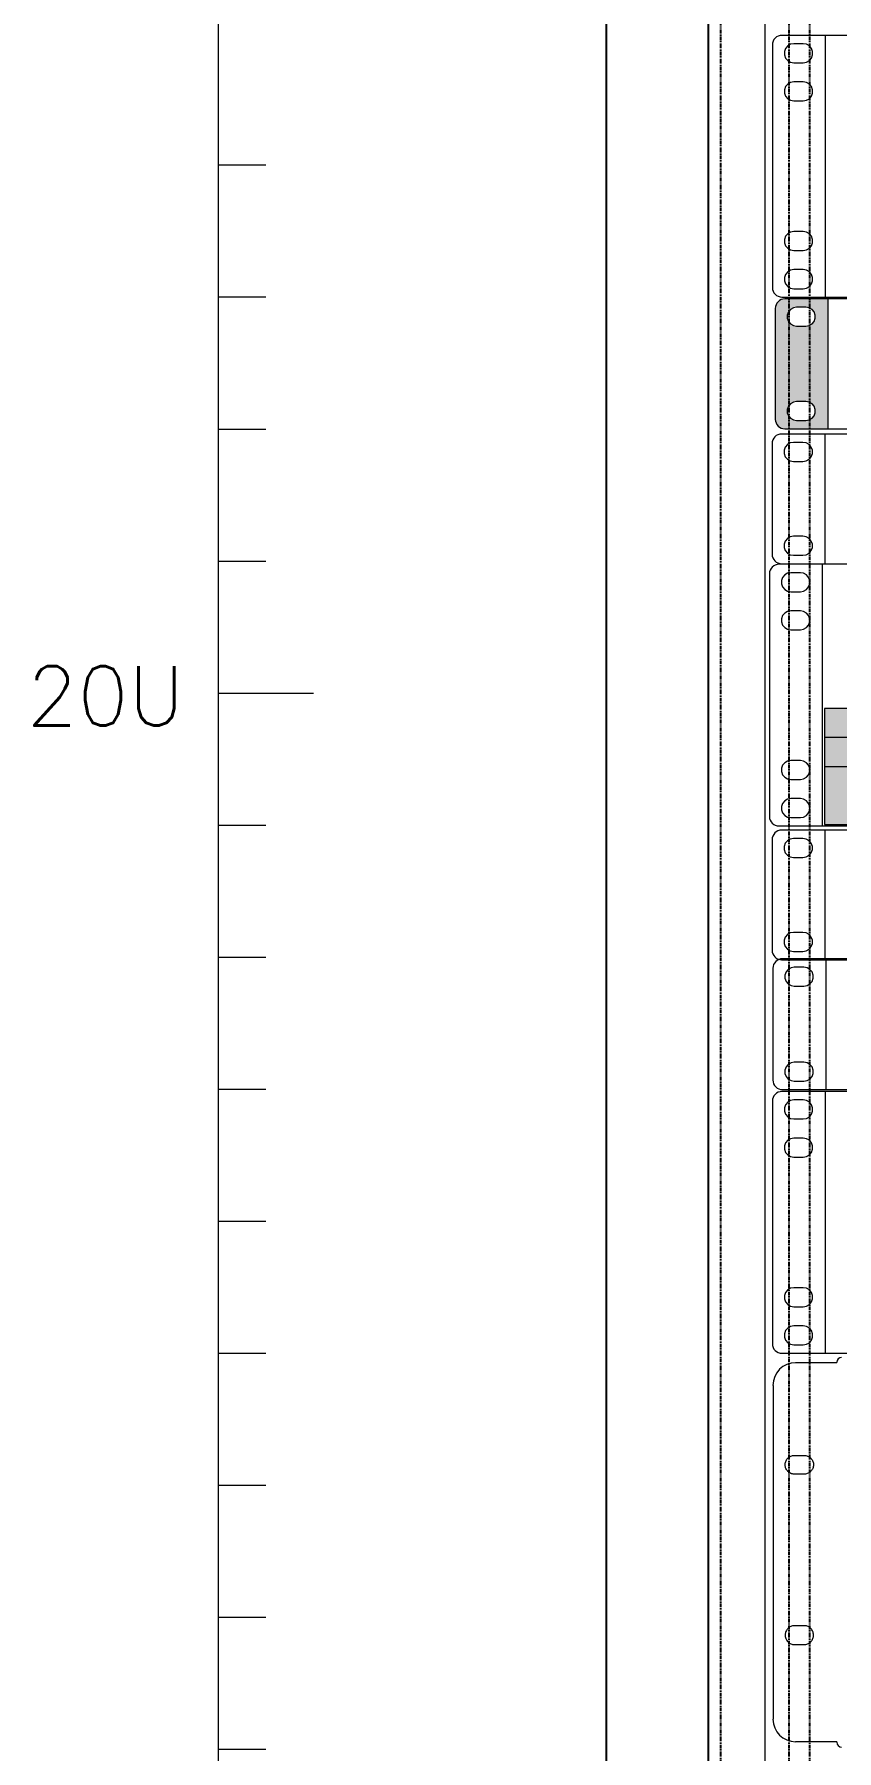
# Model space of a CAD drawing. Header units: millimetres. Extents: x 13198 to 24643, y -4481 to 8091.
# Drawn here: x 15983 to 16253, y 5578 to 6156 of the extents above; entities that cross this region are included whole.
import ezdxf
from ezdxf.enums import TextEntityAlignment as Align

# ---------------------------------------------------------------- set-up
doc = ezdxf.new("R2010")
doc.units = ezdxf.units.MM
doc.header["$MEASUREMENT"] = 0
doc.linetypes.add('HIDDEN', pattern=[0.375, 0.25, -0.125])
doc.linetypes.add('PHANTOM', pattern=[2.5, 1.25, -0.25, 0.25, -0.25, 0.25, -0.25])
for name, color, linetype in [('0. FORM', 7, 'Continuous'), ('2730M', 2, 'Continuous'), ('3355', 2, 'HIDDEN'), ('MTG-FRAME', 7, 'Continuous'), ('P', 255, 'Continuous'), ('V-FRAME', 5, 'Continuous')]:
    doc.layers.add(name, color=color, linetype=linetype)
doc.styles.add('ROMANS', font='romans.shx', dxfattribs={"height": 0.2, "bigfont": 'ghs.shx'})

# ---------------------------------------------------------------- blocks, each defined once
blk = doc.blocks.new('a')
at = {"linetype": 'Continuous', "lineweight": -3}
h = blk.add_hatch(dxfattribs=at)
h.set_pattern_fill('ANGLE', color=253)
h.set_pattern_definition([(0, (0, 0), (0, 0.275), [0.2, -0.075]), (90, (0, 0), (-0.275, 2e-17), [0.2, -0.075])])
h.paths.add_polyline_path([(16439.73, 5542.7), (16425, 5542.7), (16424.38, 5542.64), (16423.78, 5542.46), (16423.22, 5542.16), (16422.74, 5541.77), (16422.34, 5541.28), (16422.05, 5540.73), (16421.86, 5540.13), (16421.8, 5539.5), (16421.8, 5501.86), (16421.86, 5501.23), (16422.05, 5500.63), (16422.34, 5500.08), (16422.74, 5499.59), (16423.22, 5499.2), (16423.78, 5498.9), (16424.38, 5498.72), (16425, 5498.66), (16425.2, 5498.66), (16439.73, 5498.66)])
h.paths.add_polyline_path([(16432.21, 5507.88), (16433.31, 5507.68), (16434.27, 5507.13), (16434.98, 5506.28), (16435.36, 5505.23), (16435.36, 5504.12), (16434.98, 5503.07), (16434.27, 5502.22), (16433.31, 5501.67), (16432.21, 5501.47), (16429.01, 5501.47), (16427.92, 5501.67), (16426.95, 5502.22), (16426.24, 5503.07), (16425.86, 5504.12), (16425.86, 5505.23), (16426.24, 5506.28), (16426.95, 5507.13), (16427.92, 5507.68), (16429.01, 5507.88)], flags=16)
h.paths.add_polyline_path([(16429.01, 5533.49), (16427.92, 5533.68), (16426.95, 5534.23), (16426.24, 5535.09), (16425.86, 5536.13), (16425.86, 5537.24), (16426.24, 5538.29), (16426.95, 5539.14), (16427.92, 5539.69), (16429.01, 5539.89), (16432.21, 5539.89), (16433.31, 5539.69), (16434.27, 5539.14), (16434.98, 5538.29), (16435.36, 5537.24), (16435.36, 5536.13), (16434.98, 5535.09), (16434.27, 5534.23), (16433.31, 5533.68), (16432.21, 5533.49)], flags=16)
h.paths.add_polyline_path([(16908.38, 5539.5), (16908.31, 5540.13), (16908.13, 5540.73), (16907.84, 5541.28), (16907.44, 5541.77), (16906.95, 5542.16), (16906.4, 5542.46), (16905.8, 5542.64), (16905.17, 5542.7), (16890.64, 5542.7), (16890.64, 5498.66), (16905.17, 5498.66), (16905.8, 5498.72), (16906.4, 5498.9), (16906.95, 5499.2), (16907.44, 5499.59), (16907.84, 5500.08), (16908.13, 5500.63), (16908.31, 5501.23), (16908.38, 5501.86)])
h.paths.add_polyline_path([(16897.97, 5507.88), (16901.17, 5507.88), (16902.26, 5507.68), (16903.22, 5507.13), (16903.94, 5506.28), (16904.32, 5505.23), (16904.32, 5504.12), (16903.94, 5503.07), (16903.22, 5502.22), (16902.26, 5501.67), (16901.17, 5501.47), (16897.97, 5501.47), (16896.87, 5501.67), (16895.91, 5502.22), (16895.19, 5503.07), (16894.81, 5504.12), (16894.81, 5505.23), (16895.19, 5506.28), (16895.91, 5507.13), (16896.87, 5507.68)], flags=16)
h.paths.add_polyline_path([(16897.97, 5533.49), (16896.87, 5533.68), (16895.91, 5534.23), (16895.19, 5535.09), (16894.81, 5536.13), (16894.81, 5537.24), (16895.19, 5538.29), (16895.91, 5539.14), (16896.87, 5539.69), (16897.97, 5539.89), (16901.17, 5539.89), (16902.26, 5539.69), (16903.22, 5539.14), (16903.94, 5538.29), (16904.32, 5537.24), (16904.32, 5536.13), (16903.94, 5535.09), (16903.22, 5534.23), (16902.26, 5533.68), (16901.17, 5533.49)], flags=16)
at = {"layer": '2730M', "color": 7, "linetype": 'ByBlock', "lineweight": 13}
for points in [[(16905.37, 5542.7), (16425.2, 5542.7), (16425, 5542.7), (16424.38, 5542.64), (16423.78, 5542.46), (16423.22, 5542.16), (16422.74, 5541.77), (16422.34, 5541.28), (16422.05, 5540.73), (16421.86, 5540.13), (16421.8, 5539.5), (16421.8, 5501.86), (16421.86, 5501.23), (16422.05, 5500.63), (16422.34, 5500.08), (16422.74, 5499.59), (16423.22, 5499.2), (16423.78, 5498.9), (16424.38, 5498.72), (16425, 5498.66), (16425.2, 5498.66), (16905.37, 5498.66)], [(16439.73, 5498.66), (16439.73, 5542.7)], [(16429.01, 5533.49), (16432.21, 5533.49), (16433.31, 5533.68), (16434.27, 5534.23), (16434.98, 5535.09), (16435.36, 5536.13), (16435.36, 5537.24), (16434.98, 5538.29), (16434.27, 5539.14), (16433.31, 5539.69), (16432.21, 5539.89), (16429.01, 5539.89), (16427.92, 5539.69), (16426.95, 5539.14), (16426.24, 5538.29), (16425.86, 5537.24), (16425.86, 5536.13), (16426.24, 5535.09), (16426.95, 5534.23), (16427.92, 5533.68), (16429.01, 5533.49)], [(16429.01, 5501.47), (16432.21, 5501.47), (16433.31, 5501.67), (16434.27, 5502.22), (16434.98, 5503.07), (16435.36, 5504.12), (16435.36, 5505.23), (16434.98, 5506.28), (16434.27, 5507.13), (16433.31, 5507.68), (16432.21, 5507.88), (16429.01, 5507.88), (16427.92, 5507.68), (16426.95, 5507.13), (16426.24, 5506.28), (16425.86, 5505.23), (16425.86, 5504.12), (16426.24, 5503.07), (16426.95, 5502.22), (16427.92, 5501.67), (16429.01, 5501.47)]]:
    blk.add_lwpolyline(points, dxfattribs=at)
blk = doc.blocks.new('RECEPTACLE')
at = {"layer": '2730M', "color": 7, "linetype": 'ByBlock', "lineweight": 13}
for points in [[(17627.09, 5315.49), (17627.72, 5315.55), (17628.32, 5315.73), (17628.87, 5316.03), (17629.35, 5316.43), (17629.75, 5316.91), (17630.05, 5317.47), (17630.23, 5318.07), (17630.29, 5318.69), (17630.29, 5356.34), (17630.23, 5356.96), (17630.05, 5357.56), (17629.75, 5358.11), (17629.35, 5358.6), (17628.87, 5359), (17628.32, 5359.29), (17627.72, 5359.48), (17627.09, 5359.54), (17627.29, 5359.54), (17147.11, 5359.54), (17146.92, 5359.54), (17146.29, 5359.48), (17145.69, 5359.29), (17145.14, 5359), (17144.66, 5358.6), (17144.26, 5358.11), (17143.96, 5357.56), (17143.78, 5356.96), (17143.72, 5356.34), (17143.72, 5318.69), (17143.78, 5318.07), (17143.96, 5317.47), (17144.26, 5316.91), (17144.66, 5316.43), (17145.14, 5316.03), (17145.69, 5315.73), (17146.29, 5315.55), (17146.92, 5315.49), (17147.11, 5315.49), (17627.29, 5315.49)], [(17150.93, 5350.32), (17154.13, 5350.32), (17155.22, 5350.51), (17156.19, 5351.07), (17156.9, 5351.92), (17157.28, 5352.96), (17157.28, 5354.07), (17156.9, 5355.12), (17156.19, 5355.97), (17155.22, 5356.53), (17154.13, 5356.72), (17150.93, 5356.72), (17149.83, 5356.53), (17148.87, 5355.97), (17148.16, 5355.12), (17147.77, 5354.07), (17147.77, 5352.96), (17148.16, 5351.92), (17148.87, 5351.07), (17149.83, 5350.51), (17150.93, 5350.32)], [(17161.65, 5315.49), (17161.65, 5359.54)], [(17612.56, 5359.54), (17612.56, 5315.49)], [(17623.08, 5356.72), (17619.88, 5356.72), (17618.79, 5356.53), (17617.82, 5355.97), (17617.11, 5355.12), (17616.73, 5354.07), (17616.73, 5352.96), (17617.11, 5351.92), (17617.82, 5351.07), (17618.79, 5350.51), (17619.88, 5350.32), (17623.08, 5350.32), (17624.18, 5350.51), (17625.14, 5351.07), (17625.86, 5351.92), (17626.24, 5352.96), (17626.24, 5354.07), (17625.86, 5355.12), (17625.14, 5355.97), (17624.18, 5356.53), (17623.08, 5356.72)], [(17150.93, 5318.31), (17154.13, 5318.31), (17155.22, 5318.5), (17156.19, 5319.06), (17156.9, 5319.91), (17157.28, 5320.95), (17157.28, 5322.06), (17156.9, 5323.11), (17156.19, 5323.96), (17155.22, 5324.52), (17154.13, 5324.71), (17150.93, 5324.71), (17149.83, 5324.52), (17148.87, 5323.96), (17148.16, 5323.11), (17147.77, 5322.06), (17147.77, 5320.95), (17148.16, 5319.91), (17148.87, 5319.06), (17149.83, 5318.5), (17150.93, 5318.31)], [(17619.88, 5324.71), (17618.79, 5324.52), (17617.82, 5323.96), (17617.11, 5323.11), (17616.73, 5322.06), (17616.73, 5320.95), (17617.11, 5319.91), (17617.82, 5319.06), (17618.79, 5318.5), (17619.88, 5318.31), (17623.08, 5318.31), (17624.18, 5318.5), (17625.14, 5319.06), (17625.86, 5319.91), (17626.24, 5320.95), (17626.24, 5322.06), (17625.86, 5323.11), (17625.14, 5323.96), (17624.18, 5324.52), (17623.08, 5324.71), (17619.88, 5324.71)]]:
    blk.add_lwpolyline(points, dxfattribs=at)
at = {"layer": 'P', "color": 7, "linetype": 'ByBlock', "lineweight": 13}
for centre, radius in [((17261.77, 5335.95), 12), ((17318.9, 5335.95), 12), ((17371.87, 5335.95), 12), ((17425.22, 5335.95), 12), ((17473.27, 5335.95), 12), ((17520.94, 5335.95), 12), ((17256.04, 5335.49), 2.52), ((17267.66, 5335.49), 2.52), ((17313.17, 5335.49), 2.52), ((17324.79, 5335.49), 2.52), ((17366.14, 5335.49), 2.52), ((17377.76, 5335.49), 2.52), ((17419.49, 5335.49), 2.52), ((17431.1, 5335.49), 2.52), ((17467.54, 5335.49), 2.52), ((17479.15, 5335.49), 2.52), ((17515.21, 5335.49), 2.52), ((17526.83, 5335.49), 2.52)]:
    blk.add_circle(centre, radius, dxfattribs=at)
blk = doc.blocks.new('POWER STRIP')
at = {"color": 7, "linetype": 'ByBlock', "lineweight": 13}
blk.add_blockref('RECEPTACLE', (23735.18, -2262.4), dxfattribs=at)
blk = doc.blocks.new('keyboard')
at = {"lineweight": 13}
h = blk.add_hatch(dxfattribs=at)
h.set_pattern_fill('DASH', color=250, scale=10)
h.paths.add_polyline_path([(41850.56, 4315.5), (41850.56, 4325.12), (41400.89, 4325.12), (41400.89, 4315.5)])
h = blk.add_hatch(dxfattribs=at)
h.set_pattern_fill('DASH', color=250, scale=10)
h.paths.add_polyline_path([(41850.56, 4305.61), (41850.56, 4315.5), (41400.89, 4315.5), (41400.89, 4305.61)])
h.paths.add_polyline_path([(41850.56, 4286.1), (41850.56, 4305.61), (41400.89, 4305.61), (41400.89, 4286.1)])
at = {"color": 250, "lineweight": 13}
for p, q in [((41400.89, 4315.5), (41850.56, 4315.5)), ((41400.89, 4305.61), (41850.56, 4305.61))]:
    blk.add_line(p, q, dxfattribs=at)
blk.add_lwpolyline([(41400.89, 4286.1), (41850.56, 4286.1), (41850.56, 4325.12), (41400.89, 4325.12)], close=True, dxfattribs=at)
at = {"layer": '2730M', "color": 7, "lineweight": 13}
for p, q in [((41382.35, 4371.1), (41382.29, 4370.47)), ((41382.29, 4370.47), (41382.29, 4288.78)), ((41382.54, 4371.7), (41382.35, 4371.1)), ((41382.83, 4372.25), (41382.54, 4371.7)), ((41383.23, 4372.74), (41382.83, 4372.25)), ((41383.72, 4373.13), (41383.23, 4372.74)), ((41384.27, 4373.43), (41383.72, 4373.13)), ((41384.87, 4373.61), (41384.27, 4373.43)), ((41385.49, 4373.67), (41384.87, 4373.61)), ((41385.69, 4373.67), (41385.49, 4373.67)), ((41865.86, 4373.67), (41385.69, 4373.67)), ((41382.29, 4288.78), (41382.35, 4288.15)), ((41382.35, 4288.15), (41382.54, 4287.55)), ((41382.54, 4287.55), (41382.83, 4287)), ((41382.83, 4287), (41383.23, 4286.52)), ((41383.23, 4286.52), (41383.72, 4286.12)), ((41383.72, 4286.12), (41384.27, 4285.82)), ((41384.27, 4285.82), (41384.87, 4285.64)), ((41384.87, 4285.64), (41385.49, 4285.58)), ((41385.49, 4285.58), (41385.69, 4285.58)), ((41385.69, 4285.58), (41865.86, 4285.58))]:
    blk.add_line(p, q, dxfattribs=at)
for points in [[(41389.5, 4364.45), (41392.7, 4364.45), (41393.8, 4364.65), (41394.76, 4365.2), (41395.47, 4366.05), (41395.86, 4367.1), (41395.86, 4368.21), (41395.47, 4369.26), (41394.76, 4370.11), (41393.8, 4370.66), (41392.7, 4370.86), (41389.5, 4370.86), (41388.41, 4370.66), (41387.44, 4370.11), (41386.73, 4369.26), (41386.35, 4368.21), (41386.35, 4367.1), (41386.73, 4366.05), (41387.44, 4365.2), (41388.41, 4364.65), (41389.5, 4364.45)], [(41400.22, 4285.58), (41400.22, 4373.67)], [(41389.5, 4351.61), (41392.7, 4351.61), (41393.8, 4351.81), (41394.76, 4352.36), (41395.47, 4353.21), (41395.86, 4354.26), (41395.86, 4355.37), (41395.47, 4356.41), (41394.76, 4357.27), (41393.8, 4357.82), (41392.7, 4358.02), (41389.5, 4358.02), (41388.41, 4357.82), (41387.44, 4357.27), (41386.73, 4356.41), (41386.35, 4355.37), (41386.35, 4354.26), (41386.73, 4353.21), (41387.44, 4352.36), (41388.41, 4351.81), (41389.5, 4351.61)], [(41389.5, 4301.24), (41392.7, 4301.24), (41393.8, 4301.43), (41394.76, 4301.98), (41395.47, 4302.84), (41395.86, 4303.88), (41395.86, 4304.99), (41395.47, 4306.04), (41394.76, 4306.89), (41393.8, 4307.45), (41392.7, 4307.64), (41389.5, 4307.64), (41388.41, 4307.45), (41387.44, 4306.89), (41386.73, 4306.04), (41386.35, 4304.99), (41386.35, 4303.88), (41386.73, 4302.84), (41387.44, 4301.98), (41388.41, 4301.43), (41389.5, 4301.24)], [(41389.5, 4288.4), (41392.7, 4288.4), (41393.8, 4288.59), (41394.76, 4289.14), (41395.47, 4290), (41395.86, 4291.04), (41395.86, 4292.15), (41395.47, 4293.2), (41394.76, 4294.05), (41393.8, 4294.6), (41392.7, 4294.8), (41389.5, 4294.8), (41388.41, 4294.6), (41387.44, 4294.05), (41386.73, 4293.2), (41386.35, 4292.15), (41386.35, 4291.04), (41386.73, 4290), (41387.44, 4289.14), (41388.41, 4288.59), (41389.5, 4288.4)]]:
    blk.add_lwpolyline(points, dxfattribs=at)
blk = doc.blocks.new('sel-3355')
at = {"layer": '3355', "color": 7, "linetype": 'ByBlock', "lineweight": 13}
for p, q in [((15390.54, 5725.56), (15376.71, 5725.56)), ((15390.54, 5725.56), (15390.54, 5725.68)), ((15369.09, 5717.93), (15369.09, 5605.56)), ((15390.54, 5597.93), (15376.71, 5597.93)), ((15390.54, 5597.93), (15390.54, 5597.8))]:
    blk.add_line(p, q, dxfattribs=at)
for points in [[(15379.55, 5694.36), (15379.86, 5694.35), (15380.16, 5694.3), (15380.45, 5694.23), (15380.73, 5694.13), (15381, 5694.01), (15381.25, 5693.87), (15381.49, 5693.7), (15381.71, 5693.51), (15381.91, 5693.31), (15382.1, 5693.08), (15382.26, 5692.84), (15382.4, 5692.59), (15382.52, 5692.32), (15382.61, 5692.04), (15382.68, 5691.74), (15382.72, 5691.44), (15382.73, 5691.13), (15382.71, 5690.82), (15382.66, 5690.52), (15382.58, 5690.23), (15382.48, 5689.96), (15382.36, 5689.69), (15382.21, 5689.44), (15382.04, 5689.21), (15381.85, 5688.99), (15381.64, 5688.79), (15381.41, 5688.61), (15381.17, 5688.45), (15380.91, 5688.31), (15380.64, 5688.2), (15380.36, 5688.11), (15380.06, 5688.05), (15379.76, 5688.01), (15379.55, 5688.01), (15379.49, 5688.01), (15379.38, 5688.01), (15379.23, 5688.01), (15379.03, 5688.01), (15378.8, 5688.01), (15378.54, 5688.01), (15378.27, 5688.01), (15377.99, 5688.01), (15377.7, 5688.01), (15377.43, 5688.01), (15377.17, 5688.01), (15376.93, 5688.01), (15376.73, 5688.01), (15376.56, 5688.01), (15376.44, 5688.01), (15376.38, 5688.01), (15376.22, 5688.01), (15375.91, 5688.04), (15375.62, 5688.1), (15375.33, 5688.18), (15375.06, 5688.29), (15374.8, 5688.42), (15374.55, 5688.58), (15374.32, 5688.76), (15374.11, 5688.95), (15373.92, 5689.17), (15373.74, 5689.4), (15373.59, 5689.65), (15373.46, 5689.91), (15373.35, 5690.19), (15373.27, 5690.48), (15373.22, 5690.77), (15373.2, 5691.08), (15373.2, 5691.39), (15373.24, 5691.69), (15373.3, 5691.99), (15373.39, 5692.27), (15373.5, 5692.54), (15373.64, 5692.8), (15373.8, 5693.04), (15373.98, 5693.27), (15374.18, 5693.48), (15374.4, 5693.67), (15374.63, 5693.84), (15374.88, 5693.99), (15375.15, 5694.12), (15375.43, 5694.22), (15375.71, 5694.29), (15376.01, 5694.34), (15376.32, 5694.36), (15376.4, 5694.36), (15376.48, 5694.36), (15376.61, 5694.36), (15376.79, 5694.36), (15377.01, 5694.36), (15377.25, 5694.36), (15377.52, 5694.36), (15377.8, 5694.36), (15378.08, 5694.36), (15378.36, 5694.36), (15378.63, 5694.36), (15378.88, 5694.36), (15379.1, 5694.36), (15379.28, 5694.36), (15379.43, 5694.36), (15379.52, 5694.36)], [(15379.55, 5630.65), (15379.86, 5630.67), (15380.16, 5630.71), (15380.45, 5630.78), (15380.73, 5630.88), (15381, 5631), (15381.25, 5631.15), (15381.49, 5631.31), (15381.71, 5631.5), (15381.91, 5631.71), (15382.1, 5631.93), (15382.26, 5632.17), (15382.4, 5632.43), (15382.52, 5632.7), (15382.61, 5632.98), (15382.68, 5633.27), (15382.72, 5633.57), (15382.73, 5633.88), (15382.71, 5634.19), (15382.66, 5634.49), (15382.58, 5634.78), (15382.48, 5635.06), (15382.36, 5635.32), (15382.21, 5635.57), (15382.04, 5635.81), (15381.85, 5636.03), (15381.64, 5636.23), (15381.41, 5636.41), (15381.17, 5636.57), (15380.91, 5636.7), (15380.64, 5636.82), (15380.36, 5636.91), (15380.06, 5636.97), (15379.76, 5637), (15379.55, 5637.01), (15379.49, 5637.01), (15379.38, 5637.01), (15379.23, 5637.01), (15379.03, 5637.01), (15378.8, 5637.01), (15378.54, 5637.01), (15378.27, 5637.01), (15377.99, 5637.01), (15377.7, 5637.01), (15377.43, 5637.01), (15377.17, 5637.01), (15376.93, 5637.01), (15376.73, 5637.01), (15376.56, 5637.01), (15376.44, 5637.01), (15376.38, 5637.01), (15376.22, 5637.01), (15375.91, 5636.98), (15375.62, 5636.92), (15375.33, 5636.83), (15375.06, 5636.72), (15374.8, 5636.59), (15374.55, 5636.44), (15374.32, 5636.26), (15374.11, 5636.06), (15373.92, 5635.85), (15373.74, 5635.61), (15373.59, 5635.36), (15373.46, 5635.1), (15373.35, 5634.83), (15373.27, 5634.54), (15373.22, 5634.24), (15373.2, 5633.94), (15373.2, 5633.62), (15373.24, 5633.32), (15373.3, 5633.03), (15373.39, 5632.74), (15373.5, 5632.47), (15373.64, 5632.21), (15373.8, 5631.97), (15373.98, 5631.74), (15374.18, 5631.53), (15374.4, 5631.34), (15374.63, 5631.17), (15374.88, 5631.02), (15375.15, 5630.9), (15375.43, 5630.8), (15375.71, 5630.72), (15376.01, 5630.67), (15376.32, 5630.65), (15376.4, 5630.65), (15376.48, 5630.65), (15376.61, 5630.65), (15376.79, 5630.65), (15377.01, 5630.65), (15377.25, 5630.65), (15377.52, 5630.65), (15377.8, 5630.65), (15378.08, 5630.65), (15378.36, 5630.65), (15378.63, 5630.65), (15378.88, 5630.65), (15379.1, 5630.65), (15379.28, 5630.65), (15379.43, 5630.65), (15379.52, 5630.65)]]:
    blk.add_lwpolyline(points, close=True, dxfattribs=at)
for centre, radius, start, end in [((15392.2, 5725.68), 1.65, 90, 180), ((15376.71, 5717.93), 7.63, 90, 180), ((15376.71, 5605.56), 7.63, 180, 270), ((15392.2, 5597.8), 1.65, 180, 270)]:
    blk.add_arc(centre, radius, start, end, dxfattribs=at)
blk = doc.blocks.new('blank 2u')
at = {"layer": '2730M', "color": 250, "lineweight": 0}
for p, q in [((41141.35, 4634.65), (41140.95, 4634.17)), ((41141.84, 4635.05), (41141.35, 4634.65)), ((41142.39, 4635.35), (41141.84, 4635.05)), ((41142.99, 4635.53), (41142.39, 4635.35)), ((41143.61, 4635.59), (41142.99, 4635.53)), ((41143.81, 4635.59), (41143.61, 4635.59)), ((41623.98, 4635.59), (41143.81, 4635.59)), ((41140.47, 4633.02), (41140.41, 4632.39)), ((41140.41, 4632.39), (41140.41, 4550.7)), ((41140.66, 4633.62), (41140.47, 4633.02)), ((41140.95, 4634.17), (41140.66, 4633.62)), ((41140.41, 4550.7), (41140.47, 4550.07)), ((41140.47, 4550.07), (41140.66, 4549.47)), ((41140.66, 4549.47), (41140.95, 4548.92)), ((41140.95, 4548.92), (41141.35, 4548.44)), ((41141.35, 4548.44), (41141.84, 4548.04)), ((41141.84, 4548.04), (41142.39, 4547.74)), ((41142.39, 4547.74), (41142.99, 4547.56)), ((41142.99, 4547.56), (41143.61, 4547.5)), ((41143.61, 4547.5), (41143.81, 4547.5)), ((41143.81, 4547.5), (41623.98, 4547.5))]:
    blk.add_line(p, q, dxfattribs=at)
for points in [[(41158.34, 4547.5), (41158.34, 4635.59)], [(41147.62, 4626.37), (41150.82, 4626.37), (41151.92, 4626.57), (41152.88, 4627.12), (41153.59, 4627.97), (41153.97, 4629.02), (41153.97, 4630.13), (41153.59, 4631.18), (41152.88, 4632.03), (41151.92, 4632.58), (41150.82, 4632.78), (41147.62, 4632.78), (41146.53, 4632.58), (41145.56, 4632.03), (41144.85, 4631.18), (41144.47, 4630.13), (41144.47, 4629.02), (41144.85, 4627.97), (41145.56, 4627.12), (41146.53, 4626.57), (41147.62, 4626.37)], [(41147.62, 4613.53), (41150.82, 4613.53), (41151.92, 4613.73), (41152.88, 4614.28), (41153.59, 4615.13), (41153.97, 4616.18), (41153.97, 4617.29), (41153.59, 4618.33), (41152.88, 4619.19), (41151.92, 4619.74), (41150.82, 4619.93), (41147.62, 4619.93), (41146.53, 4619.74), (41145.56, 4619.19), (41144.85, 4618.33), (41144.47, 4617.29), (41144.47, 4616.18), (41144.85, 4615.13), (41145.56, 4614.28), (41146.53, 4613.73), (41147.62, 4613.53)], [(41147.62, 4563.16), (41150.82, 4563.16), (41151.92, 4563.35), (41152.88, 4563.9), (41153.59, 4564.76), (41153.97, 4565.8), (41153.97, 4566.91), (41153.59, 4567.96), (41152.88, 4568.81), (41151.92, 4569.36), (41150.82, 4569.56), (41147.62, 4569.56), (41146.53, 4569.36), (41145.56, 4568.81), (41144.85, 4567.96), (41144.47, 4566.91), (41144.47, 4565.8), (41144.85, 4564.76), (41145.56, 4563.9), (41146.53, 4563.35), (41147.62, 4563.16)], [(41147.62, 4550.31), (41150.82, 4550.31), (41151.92, 4550.51), (41152.88, 4551.06), (41153.59, 4551.91), (41153.97, 4552.96), (41153.97, 4554.07), (41153.59, 4555.12), (41152.88, 4555.97), (41151.92, 4556.52), (41150.82, 4556.72), (41147.62, 4556.72), (41146.53, 4556.52), (41145.56, 4555.97), (41144.85, 4555.12), (41144.47, 4554.07), (41144.47, 4552.96), (41144.85, 4551.91), (41145.56, 4551.06), (41146.53, 4550.51), (41147.62, 4550.31)]]:
    blk.add_lwpolyline(points, dxfattribs=at)
blk = doc.blocks.new('blank 1u')
at = {"layer": '2730M', "color": 250, "lineweight": 0}
for points in [[(42653.97, 3565.6), (42173.8, 3565.6), (42173.6, 3565.6), (42172.98, 3565.54), (42172.38, 3565.35), (42171.83, 3565.06), (42171.34, 3564.66), (42170.94, 3564.18), (42170.65, 3563.62), (42170.46, 3563.02), (42170.4, 3562.4), (42170.4, 3525.15), (42170.46, 3524.53), (42170.65, 3523.93), (42170.94, 3523.38), (42171.34, 3522.89), (42171.83, 3522.49), (42172.38, 3522.2), (42172.98, 3522.01), (42173.6, 3521.95), (42173.8, 3521.95), (42653.97, 3521.95)], [(42188.33, 3521.95), (42188.33, 3565.6)], [(42177.61, 3556.38), (42180.81, 3556.38), (42181.91, 3556.57), (42182.87, 3557.13), (42183.58, 3557.98), (42183.96, 3559.02), (42183.96, 3560.14), (42183.58, 3561.18), (42182.87, 3562.03), (42181.91, 3562.59), (42180.81, 3562.78), (42177.61, 3562.78), (42176.52, 3562.59), (42175.55, 3562.03), (42174.84, 3561.18), (42174.46, 3560.14), (42174.46, 3559.02), (42174.84, 3557.98), (42175.55, 3557.13), (42176.52, 3556.57), (42177.61, 3556.38)], [(42177.61, 3524.77), (42180.81, 3524.77), (42181.91, 3524.96), (42182.87, 3525.52), (42183.58, 3526.37), (42183.96, 3527.42), (42183.96, 3528.53), (42183.58, 3529.57), (42182.87, 3530.42), (42181.91, 3530.98), (42180.81, 3531.17), (42177.61, 3531.17), (42176.52, 3530.98), (42175.55, 3530.42), (42174.84, 3529.57), (42174.46, 3528.53), (42174.46, 3527.42), (42174.84, 3526.37), (42175.55, 3525.52), (42176.52, 3524.96), (42177.61, 3524.77)]]:
    blk.add_lwpolyline(points, dxfattribs=at)

msp = doc.modelspace()

# ---------------------------------------------------------------- linework, layer by layer
at = {"layer": '0. FORM', "color": 7, "linetype": 'Continuous', "lineweight": 13}
for p, q in [((16044.61466, 6689.34267), (16044.61466, 5044.69267)), ((16228.80912, 6689.34267), (16228.80912, 5044.69267)), ((16060.68916, 6111.49267), (16044.61466, 6111.49267)), ((16060.68916, 6067.04267), (16044.61466, 6067.04267)), ((16060.68916, 6022.59267), (16044.61466, 6022.59267)), ((16060.68916, 5978.14267), (16044.61466, 5978.14267)), ((16076.76366, 5933.69267), (16044.61466, 5933.69267)), ((16060.68916, 5889.24267), (16044.61466, 5889.24267)), ((16060.68916, 5844.79267), (16044.61466, 5844.79267)), ((16060.68916, 5800.34267), (16044.61466, 5800.34267)), ((16060.68916, 5755.89267), (16044.61466, 5755.89267)), ((16060.68916, 5711.44267), (16044.61466, 5711.44267)), ((16060.68916, 5666.99267), (16044.61466, 5666.99267)), ((16060.68916, 5622.54267), (16044.61466, 5622.54267)), ((16060.68916, 5578.09267), (16044.61466, 5578.09267))]:
    msp.add_line(p, q, dxfattribs=at)
at = {"layer": 'MTG-FRAME', "color": 4, "linetype": 'PHANTOM'}
for p, q in [((16213.80901, 6714.75801), (16213.80901, 4994.75801)), ((16236.85901, 6714.75801), (16236.85901, 4994.75801)), ((16243.80901, 6714.75801), (16243.80901, 4994.75801))]:
    msp.add_line(p, q, dxfattribs=at)
at = {"layer": 'V-FRAME'}
for p, q in [((16175.30933, 6715.75801), (16175.30933, 4993.75801)), ((16209.70933, 6715.75801), (16209.70933, 4993.75801))]:
    msp.add_line(p, q, dxfattribs=at)

# ---------------------------------------------------------------- block references
at = {"color": 7, "linetype": 'Continuous', "lineweight": -3}
for name, p in [('blank 2u', (-24909.06844, 1519.64466)), ('blank 1u', (-25939.15922, 2455.41612)), ('keyboard', (-25151.93921, 1603.481)), ('blank 1u', (-25939.15922, 2322.06612)), ('POWER STRIP', (-24647.38234, 2747.21419)), ('blank 2u', (-24909.06844, 1164.04466))]:
    msp.add_blockref(name, p, dxfattribs=at)
at = {"color": 4, "linetype": 'Continuous', "lineweight": -3, "xscale": 0.9926555901407088, "yscale": 0.9926555901407088, "zscale": 0.9926555901407088}
msp.add_blockref('a', (-68.85892, 564.51174), dxfattribs=at)
at = {"color": 4, "linetype": 'Continuous', "lineweight": -3}
msp.add_blockref('sel-3355', (862.46169, -17.19146), dxfattribs=at)

# ---------------------------------------------------------------- texts
at = {"lineweight": 13, "style": 'ROMANS'}
msp.add_text('20U', height=20, dxfattribs=at).set_placement((16033.27806, 5922.86227), align=Align.RIGHT)

doc.saveas('drawing.dxf')
